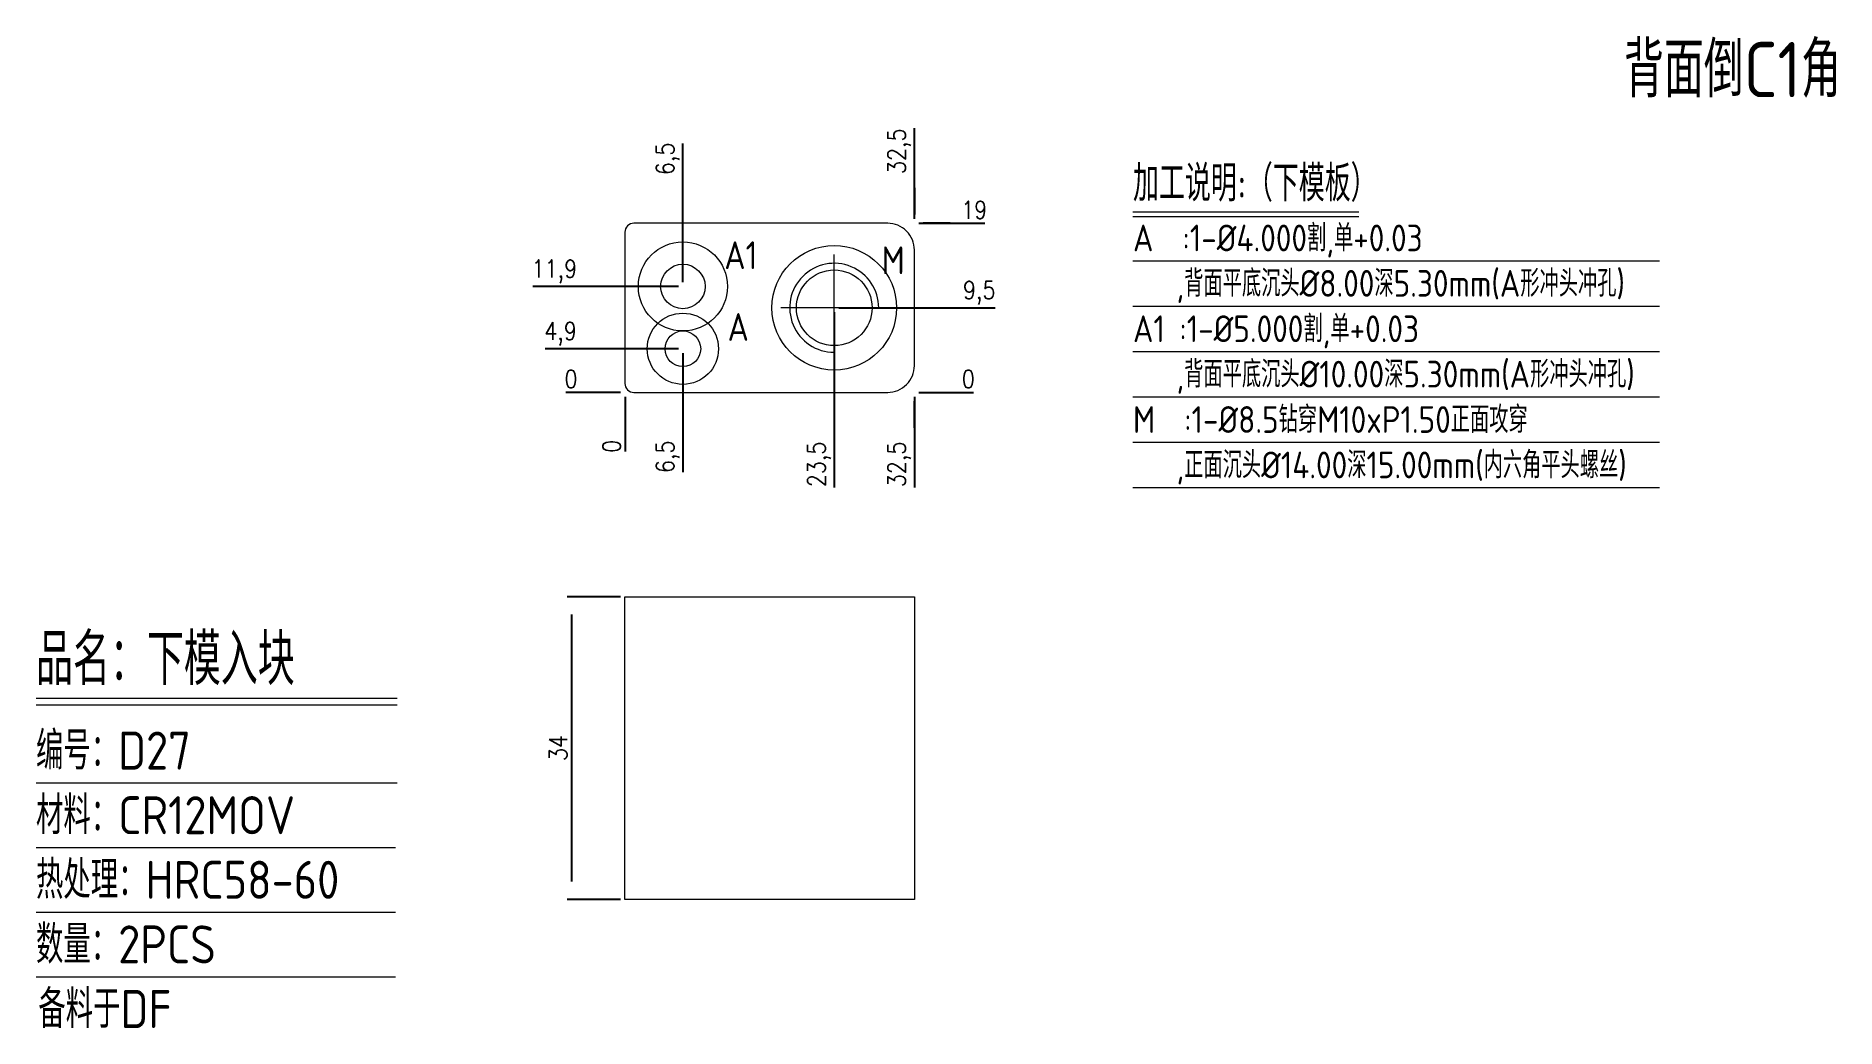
# Model space of a CAD drawing. Header units: millimetres. Extents: x 117389 to 117591, y 592 to 703.
import ezdxf
from ezdxf.enums import TextEntityAlignment as Align

# ---------------------------------------------------------------- set-up
doc = ezdxf.new("R2010")
doc.units = ezdxf.units.MM
doc.linetypes.add('CENTER', pattern=[0])
doc.linetypes.add('HIDDEN', pattern=[0])
for name, color, linetype in [('DIE_P', 2, 'Continuous'), ('DIM', 4, 'Continuous'), ('LB_P', 2, 'Continuous'), ('TEXT', 4, 'Continuous')]:
    doc.layers.add(name, color=color, linetype=linetype)
doc.styles.add('gbenor', font='gbenor.shx', dxfattribs={"bigfont": 'gbcbig.shx'})
doc.styles.get("Standard").update_dxf_attribs({"font": 'txt.shx', "width": 0.85, "bigfont": 'ctxt.shx'})
doc.dimstyles.new('T-2-WX', dxfattribs={"dimtxt": 2, "dimasz": 2, "dimexe": 0.5, "dimexo": 0.5, "dimgap": 0.5, "dimtad": 1, "dimtxsty": 'Standard', "dimblk": 'OPEN30', "dimcen": 0, "dimazin": 3, "dimtfac": 1, "dimtmove": 0, "dimatfit": 3, "dimldrblk": 'OPEN30', "dimlwd": -1, "dimlwe": -1})

# ---------------------------------------------------------------- blocks, each defined once
blk = doc.blocks.new('*D7579')
at = {"layer": 'Defpoints', "color": 0}
for p in [(117454.7, 663.28), (117487.2, 663.28), (117492.2, 663.28)]:
    blk.add_point(p, dxfattribs=at)
at = {"layer": 'DIM', "color": 0}
blk.add_line((117487.7, 663.28), (117493.83, 663.28), dxfattribs=at)
at = {"layer": 'DIM', "color": 0, "lineweight": 5, "insert": (117493.26, 664.78), "char_height": 2, "attachment_point": 5}
blk.add_mtext('0', dxfattribs=at)
blk = doc.blocks.new('_Open30')
blk = doc.blocks.new('*D7580')
at = {"layer": 'Defpoints', "color": 0}
for p in [(117478.2, 672.78), (117492.2, 672.78), (117454.7, 663.28)]:
    blk.add_point(p, dxfattribs=at)
at = {"layer": 'DIM', "color": 0}
for p, q in [((117478.7, 672.78), (117484.2, 672.78)), ((117484.2, 672.78), (117488.2, 672.78)), ((117488.2, 672.78), (117496.26, 672.78))]:
    blk.add_line(p, q, dxfattribs=at)
at = {"layer": 'DIM', "color": 0, "lineweight": 5, "insert": (117494.48, 674.47), "char_height": 2, "attachment_point": 5}
blk.add_mtext('9,5', dxfattribs=at)
blk = doc.blocks.new('*D7581')
at = {"layer": 'Defpoints', "color": 0}
for p in [(117487.2, 682.28), (117492.2, 682.28), (117454.7, 663.28)]:
    blk.add_point(p, dxfattribs=at)
at = {"layer": 'DIM', "color": 0}
for p, q in [((117487.7, 682.28), (117491.2, 682.28)), ((117491.2, 682.28), (117488.2, 682.28)), ((117488.2, 682.28), (117495.12, 682.28))]:
    blk.add_line(p, q, dxfattribs=at)
at = {"layer": 'DIM', "color": 0, "lineweight": 5, "insert": (117493.91, 683.78), "char_height": 2, "attachment_point": 5}
blk.add_mtext('19', dxfattribs=at)
blk = doc.blocks.new('*D7582')
at = {"layer": 'Defpoints', "color": 0}
for p in [(117449.7, 663.28), (117454.7, 663.28), (117454.7, 663.28)]:
    blk.add_point(p, dxfattribs=at)
at = {"layer": 'DIM', "color": 0}
blk.add_line((117454.2, 663.28), (117448.06, 663.28), dxfattribs=at)
at = {"layer": 'DIM', "color": 0, "lineweight": 5, "insert": (117448.63, 664.78), "char_height": 2, "attachment_point": 5}
blk.add_mtext('0', dxfattribs=at)
blk = doc.blocks.new('*D7583')
at = {"layer": 'Defpoints', "color": 0}
for p in [(117449.7, 668.18), (117461.2, 668.18), (117454.7, 663.28)]:
    blk.add_point(p, dxfattribs=at)
at = {"layer": 'DIM', "color": 0}
for p, q in [((117453.7, 668.18), (117445.72, 668.18)), ((117457.2, 668.18), (117453.7, 668.18)), ((117460.7, 668.18), (117457.2, 668.18))]:
    blk.add_line(p, q, dxfattribs=at)
at = {"layer": 'DIM', "color": 0, "lineweight": 5, "insert": (117447.46, 669.87), "char_height": 2, "attachment_point": 5}
blk.add_mtext('4,9', dxfattribs=at)
blk = doc.blocks.new('*D7584')
at = {"layer": 'Defpoints', "color": 0}
for p in [(117449.7, 675.18), (117461.2, 675.18), (117454.7, 663.28)]:
    blk.add_point(p, dxfattribs=at)
at = {"layer": 'DIM', "color": 0}
for p, q in [((117453.7, 675.18), (117444.34, 675.18)), ((117457.2, 675.18), (117453.7, 675.18)), ((117460.7, 675.18), (117457.2, 675.18))]:
    blk.add_line(p, q, dxfattribs=at)
at = {"layer": 'DIM', "color": 0, "lineweight": 5, "insert": (117446.77, 676.87), "char_height": 2, "attachment_point": 5}
blk.add_mtext('11,9', dxfattribs=at)
blk = doc.blocks.new('*D7585')
at = {"layer": 'Defpoints', "color": 0}
for p in [(117454.7, 663.28), (117487.2, 663.28), (117487.2, 658.28)]:
    blk.add_point(p, dxfattribs=at)
at = {"layer": 'DIM', "color": 0}
for p, q in [((117487.2, 662.78), (117487.2, 659.28)), ((117487.2, 659.28), (117487.2, 662.28)), ((117487.2, 662.28), (117487.2, 652.6))]:
    blk.add_line(p, q, dxfattribs=at)
at = {"layer": 'DIM', "color": 0, "lineweight": 5, "insert": (117485.51, 655.19), "char_height": 2, "attachment_point": 5, "rotation": 90}
blk.add_mtext('32,5', dxfattribs=at)
blk = doc.blocks.new('*D7586')
at = {"layer": 'Defpoints', "color": 0}
for p in [(117478.2, 672.78), (117454.7, 663.28), (117478.2, 658.28)]:
    blk.add_point(p, dxfattribs=at)
at = {"layer": 'DIM', "color": 0}
for p, q in [((117478.2, 672.28), (117478.2, 666.28)), ((117478.2, 666.28), (117478.2, 662.28)), ((117478.2, 662.28), (117478.2, 652.6))]:
    blk.add_line(p, q, dxfattribs=at)
at = {"layer": 'DIM', "color": 0, "lineweight": 5, "insert": (117476.51, 655.19), "char_height": 2, "attachment_point": 5, "rotation": 90}
blk.add_mtext('23,5', dxfattribs=at)
blk = doc.blocks.new('*D7587')
at = {"layer": 'Defpoints', "color": 0}
for p in [(117461.2, 668.18), (117454.7, 663.28), (117461.2, 658.28)]:
    blk.add_point(p, dxfattribs=at)
at = {"layer": 'DIM', "color": 0}
for p, q in [((117461.2, 667.68), (117461.2, 664.18)), ((117461.2, 664.18), (117461.2, 662.28)), ((117461.2, 662.28), (117461.2, 654.3))]:
    blk.add_line(p, q, dxfattribs=at)
at = {"layer": 'DIM', "color": 0, "lineweight": 5, "insert": (117459.51, 656.04), "char_height": 2, "attachment_point": 5, "rotation": 90}
blk.add_mtext('6,5', dxfattribs=at)
blk = doc.blocks.new('*D7588')
at = {"layer": 'Defpoints', "color": 0}
for p in [(117454.7, 663.28), (117454.7, 663.28), (117454.7, 658.28)]:
    blk.add_point(p, dxfattribs=at)
at = {"layer": 'DIM', "color": 0}
blk.add_line((117454.7, 662.78), (117454.7, 656.65), dxfattribs=at)
at = {"layer": 'DIM', "color": 0, "lineweight": 5, "insert": (117453.2, 657.22), "char_height": 2, "attachment_point": 5, "rotation": 90}
blk.add_mtext('0', dxfattribs=at)
blk = doc.blocks.new('*D7589')
at = {"layer": 'Defpoints', "color": 0}
for p in [(117487.2, 687.28), (117487.2, 682.28), (117454.7, 663.28)]:
    blk.add_point(p, dxfattribs=at)
at = {"layer": 'DIM', "color": 0}
for p, q in [((117487.2, 683.28), (117487.2, 692.96)), ((117487.2, 682.78), (117487.2, 686.28)), ((117487.2, 686.28), (117487.2, 683.28))]:
    blk.add_line(p, q, dxfattribs=at)
at = {"layer": 'DIM', "color": 0, "lineweight": 5, "insert": (117485.51, 690.37), "char_height": 2, "attachment_point": 5, "rotation": 90}
blk.add_mtext('32,5', dxfattribs=at)
blk = doc.blocks.new('*D7590')
at = {"layer": 'Defpoints', "color": 0}
for p in [(117461.2, 687.28), (117461.2, 675.18), (117454.7, 663.28)]:
    blk.add_point(p, dxfattribs=at)
at = {"layer": 'DIM', "color": 0}
for p, q in [((117461.2, 683.28), (117461.2, 691.26)), ((117461.2, 679.28), (117461.2, 683.28)), ((117461.2, 675.68), (117461.2, 679.28))]:
    blk.add_line(p, q, dxfattribs=at)
at = {"layer": 'DIM', "color": 0, "lineweight": 5, "insert": (117459.51, 689.52), "char_height": 2, "attachment_point": 5, "rotation": 90}
blk.add_mtext('6,5', dxfattribs=at)
blk = doc.blocks.new('*D7591')
at = {"layer": 'Defpoints', "color": 0}
for p in [(117454.7, 640.32), (117448.7, 606.32), (117454.7, 606.32)]:
    blk.add_point(p, dxfattribs=at)
at = {"layer": 'DIM', "color": 0}
for p, q in [((117454.2, 640.32), (117448.2, 640.32)), ((117448.7, 638.32), (117448.7, 608.32)), ((117454.2, 606.32), (117448.2, 606.32))]:
    blk.add_line(p, q, dxfattribs=at)
at = {"layer": 'DIM', "color": 0, "lineweight": 5, "insert": (117447.2, 623.32), "char_height": 2, "attachment_point": 5, "rotation": 90}
blk.add_mtext('34', dxfattribs=at)

msp = doc.modelspace()

# ---------------------------------------------------------------- linework, layer by layer
at = {"layer": 'DIE_P', "linetype": 'Continuous', "lineweight": 5}
msp.add_lwpolyline([(117487.196, 666.282), (117487.196, 679.282, 0.4142136), (117484.196, 682.282), (117455.696, 682.282, 0.4142136), (117454.696, 681.282), (117454.696, 664.282, 0.4142136), (117455.696, 663.282), (117484.196, 663.282, 0.4142136)], format="xyb", close=True, dxfattribs=at)
at = {"layer": 'DIE_P', "lineweight": 5}
msp.add_lwpolyline([(117483.196, 672.782, 2.4142136), (117478.196, 667.782)], format="xyb", dxfattribs=at)
at = {"layer": 'DIE_P', "linetype": 'CENTER', "lineweight": 5}
for points in [[(117478.196, 666.782), (117478.196, 678.782)], [(117484.196, 672.782), (117472.196, 672.782)]]:
    msp.add_lwpolyline(points, dxfattribs=at)
at = {"layer": 'DIE_P', "linetype": 'HIDDEN', "lineweight": 5}
for centre, radius in [((117461.196, 675.182), 5), ((117461.196, 668.182), 4)]:
    msp.add_circle(centre, radius, dxfattribs=at)
at = {"layer": 'DIE_P', "linetype": 'Continuous', "lineweight": 5}
msp.add_circle((117478.196, 672.782), 7, dxfattribs=at)
at = {"layer": 'DIE_P', "color": 1, "lineweight": 5}
for centre, radius in [((117461.196, 675.182), 2.5), ((117461.196, 668.182), 2)]:
    msp.add_circle(centre, radius, dxfattribs=at)
at = {"layer": 'DIE_P', "lineweight": 5}
msp.add_circle((117478.196, 672.782), 4.25, dxfattribs=at)
at = {"layer": 'DIM', "color": 4, "linetype": 'Continuous', "lineweight": 5}
for p, q in [((117388.554, 628.905), (117429.101, 628.905)), ((117388.554, 628.158), (117429.101, 628.158)), ((117388.554, 619.404), (117429.101, 619.404)), ((117388.554, 612.145), (117428.925, 612.145)), ((117388.554, 604.886), (117428.925, 604.886)), ((117388.554, 597.626), (117428.925, 597.626))]:
    msp.add_line(p, q, dxfattribs=at)
at = {"layer": 'LB_P', "color": 2, "lineweight": 5}
msp.add_lwpolyline([(117454.696, 640.315), (117487.196, 640.315), (117487.196, 606.315), (117454.696, 606.315)], close=True, dxfattribs=at)
at = {"layer": 'TEXT', "color": 3, "lineweight": 5}
for p, q in [((117511.744, 683.585), (117537.089, 683.585)), ((117511.744, 683.06), (117537.089, 683.06)), ((117511.744, 678.08), (117570.888, 678.08)), ((117511.744, 672.98), (117570.888, 672.98)), ((117511.744, 667.88), (117570.888, 667.88)), ((117511.744, 662.78), (117570.888, 662.78)), ((117511.744, 657.68), (117570.888, 657.68)), ((117511.744, 652.58), (117570.888, 652.58))]:
    msp.add_line(p, q, dxfattribs=at)

# ---------------------------------------------------------------- texts
at = {"layer": 'DIM', "color": 3, "linetype": 'Continuous', "lineweight": 5, "style": 'gbenor'}
for s, height, p in [('品名：下模入块', 5.7647, (117388.554, 630.4)), ('编号：D27', 4.2701, (117388.554, 620.899)), ('材料：CR12MOV', 4.2701, (117388.554, 613.639)), ('热处理：HRC58-60', 4.27013, (117388.554, 606.38)), ('数量：2PCS', 4.2701, (117388.554, 599.121)), ('备料于DF', 4.2701, (117388.814, 591.862))]:
    msp.add_text(s, height=height, dxfattribs=at).set_placement(p)
at = {"layer": 'TEXT', "color": 4, "lineweight": 5, "style": 'gbenor'}
for s, height, p in [('背面倒C1角', 6.2174, (117566.89, 696.439)), ('加工说明:（下模板）', 4.05, (117511.744, 684.74)), ('   ,背面平底沉头%%c8.00深5.30mm(A形冲头冲孔)', 3, (117511.744, 674.03)), ('   ,背面平底沉头%%c10.00深5.30mm(A形冲头冲孔)', 3, (117511.744, 663.83)), ('M  :1-%%c8.5钻穿M10xP1.50正面攻穿', 3, (117511.744, 658.73)), ('   ,正面沉头%%C14.00深15.00mm(内六角平头螺丝)', 3, (117511.744, 653.63))]:
    msp.add_text(s, height=height, dxfattribs=at).set_placement(p)
at = {"layer": 'TEXT', "color": 1, "lineweight": 5, "style": 'gbenor'}
for s, p in [('A  :1-%%c4.000割,单+0.03', (117511.744, 679.13)), ('A1 :1-%%c5.000割,单+0.03', (117511.744, 668.93))]:
    msp.add_text(s, height=3, dxfattribs=at).set_placement(p)
at = {"layer": 'TEXT', "color": 4, "lineweight": 5, "style": 'gbenor'}
for s, p in [('A1', (117467.708, 678.691)), ('M', (117484.815, 678.122)), ('A', (117467.415, 670.63))]:
    msp.add_text(s, height=3.12, dxfattribs=at).set_placement(p, align=Align.MIDDLE_CENTER)

# ---------------------------------------------------------------- dimensions: what is measured, and where the dimension line sits
at = {"layer": 'DIM', "color": 4, "lineweight": 5}
for feature_location, offset, dtype, origin, picture, middle in [((117487.196, 682.282), (0, 5), 1, (117454.696, 663.282), '*D7589', (117485.506, 690.373)), ((117461.196, 675.182), (0, 12.1), 1, (117454.696, 663.282), '*D7590', (117459.506, 689.523)), ((117487.196, 682.282), (5, 0), 0, (117454.696, 663.282), '*D7581', (117493.911, 683.782)), ((117461.196, 675.182), (-11.5, 0), 0, (117454.696, 663.282), '*D7584', (117446.768, 676.873)), ((117478.196, 672.782), (14, 0), 0, (117454.696, 663.282), '*D7580', (117494.477, 674.473)), ((117461.196, 668.182), (-11.5, 0), 0, (117454.696, 663.282), '*D7583', (117447.456, 669.873)), ((117478.196, 672.782), (0, -14.5), 1, (117454.696, 663.282), '*D7586', (117476.506, 655.192)), ((117461.196, 668.182), (0, -9.9), 1, (117454.696, 663.282), '*D7587', (117459.506, 656.042)), ((117454.696311821, 663.282196962), (-5, 0), 0, (117454.696311821, 663.282196962), '*D7582', (117448.629645155, 664.782196962)), ((117487.196311841, 663.282196962), (5, 0), 0, (117454.696311821, 663.282196962), '*D7579', (117493.262978508, 664.782196962)), ((117454.696311821, 663.282196962), (0, -5), 1, (117454.696311821, 663.282196962), '*D7588', (117453.196311821, 657.215530295)), ((117487.196, 663.282), (0, -5), 1, (117454.696, 663.282), '*D7585', (117485.506, 655.192))]:
    dim = msp.add_ordinate_dim(feature_location=feature_location, offset=offset, dtype=dtype, origin=origin, dimstyle='T-2-WX', dxfattribs=at)
    dim.commit()
    dim.dimension.update_dxf_attribs({"geometry": picture, "text_midpoint": middle})
dim = msp.add_linear_dim(base=(117448.696, 606.315), p1=(117454.696, 640.315), p2=(117454.696, 606.315), angle=90, dimstyle='T-2-WX', dxfattribs=at)
dim.commit()
dim.dimension.update_dxf_attribs({"geometry": '*D7591', "text_midpoint": (117447.196, 623.315)})

doc.saveas('drawing.dxf')
